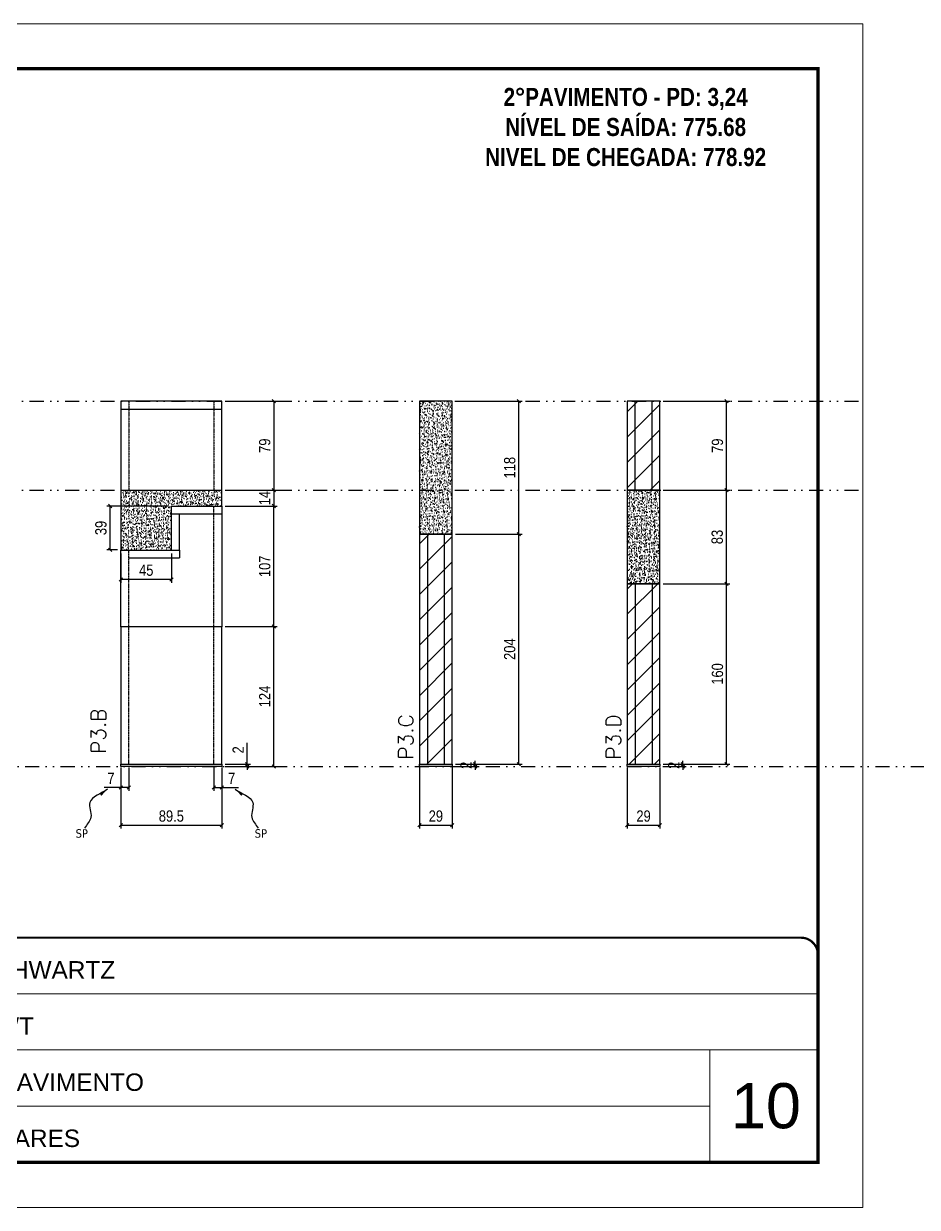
# Model space of a CAD drawing. Extents: x 13770 to 23315, y 867 to 16997.
# Drawn here: x 16724 to 17518, y 13501 to 14551 of the extents above; entities that cross this region are included whole.
import ezdxf

# ---------------------------------------------------------------- set-up
doc = ezdxf.new("R2010")
doc.units = 0
for name, pattern in [('CONTINUO', [0]), ('DASHED', [0.75, 0.5, -0.25]), ('DIVIDE2', [0.625, 0.25, -0.125, 0, -0.125, 0, -0.125]), ('HIDDEN', [0.375, 0.25, -0.125])]:
    doc.linetypes.add(name, pattern=pattern)
for name, color, linetype, lineweight in [('CARIMBO', 255, 'Continuous', 9), ('Folhas', 255, 'Continuous', 9), ('Hachura', 251, 'Continuous', 9), ('SARRAFO DE PRESSAO', 251, 'DASHED', 9), ('Texto Seção', 7, 'Continuous', 15)]:
    doc.layers.add(name, color=color, linetype=linetype, lineweight=lineweight)
for name, color, linetype in [('COTA', 241, 'Continuous'), ('NOMENCLATURA', 7, 'Continuous'), ('Nível', 160, 'Continuous'), ('Painéis', 200, 'Continuous'), ('SARR_2.2x7', 40, 'Continuous'), ('Sarrafo de Pressão', 42, 'HIDDEN'), ('texto', 7, 'Continuous')]:
    doc.layers.add(name, color=color, linetype=linetype)
doc.styles.add('ARIAL', font='arial.ttf')
doc.styles.add('COTA TECNICA', font='techl___.ttf', dxfattribs={"height": 10})
doc.styles.add('COTA TECNICA-50', font='techl___.ttf', dxfattribs={"height": 10})
doc.styles.add('REGUA-120', font='ROMANS.shx', dxfattribs={"height": 15})
doc.styles.add('ROMANC', font='techb___.ttf', dxfattribs={"height": 2.5})
doc.styles.get("Standard").update_dxf_attribs({"font": 'arial.ttf'})
doc.styles.add('Tecnologia', font='')
doc.styles.get('Tecnologia').set_extended_font_data('Forgotten Futurist')
doc.dimstyles.new('COTA PAINEL-50', dxfattribs={"dimtxt": 10, "dimasz": 3, "dimexe": 3, "dimexo": 3, "dimgap": 3, "dimtad": 1, "dimdec": 1, "dimzin": 12, "dimdsep": 46, "dimtxsty": 'COTA TECNICA-50', "dimblk1": 'OBLIQUE', "dimblk2": 'OBLIQUE', "dimsah": 1, "dimcen": 0.9, "dimclrd": 4, "dimclre": 4, "dimclrt": 240, "dimadec": 1, "dimazin": 3, "dimtfac": 1, "dimtdec": 1, "dimtmove": 0, "dimatfit": 3, "dimfxl": 1, "dimtolj": 1, "dimtzin": 12, "dimarcsym": 0})
doc.dimstyles.new('PAINEL', dxfattribs={"dimtxt": 10, "dimasz": 3, "dimexe": 3, "dimexo": 3, "dimgap": 3, "dimtad": 1, "dimdec": 1, "dimzin": 12, "dimdsep": 46, "dimtxsty": 'COTA TECNICA', "dimblk1": 'OBLIQUE', "dimblk2": 'OBLIQUE', "dimsah": 1, "dimcen": 0.9, "dimclrd": 4, "dimclre": 4, "dimclrt": 240, "dimadec": 1, "dimazin": 3, "dimtfac": 1, "dimtdec": 1, "dimtmove": 0, "dimatfit": 3, "dimfxl": 1, "dimtolj": 1, "dimtzin": 12, "dimarcsym": 0})
doc.dimstyles.get("Standard").update_dxf_attribs({"dimtxt": 0.18, "dimasz": 0.18, "dimexe": 0.18, "dimexo": 0.0625, "dimgap": 0.09, "dimtad": 0, "dimtih": 1, "dimtoh": 1, "dimdec": 4, "dimzin": 0, "dimdsep": 46, "dimtxsty": 'Standard', "dimcen": 0.09, "dimadec": 0, "dimazin": 0, "dimtfac": 1, "dimtdec": 4, "dimtofl": 0, "dimtmove": 0, "dimatfit": 3, "dimfxl": 1, "dimtolj": 1, "dimtzin": 0, "dimarcsym": 0})

# ---------------------------------------------------------------- blocks, each defined once
blk = doc.blocks.new('9999999999')
at = {"color": 30, "linetype": 'CONTINUO'}
for p, q in [((98564.6, 34230.2), (98564.6, 34429.4)), ((98564.6, 34379.6), (99584, 34379.6)), ((98564.6, 34329.8), (99488, 34329.8)), ((99584, 34329.8), (99488, 34329.8)), ((99488, 34329.8), (99488, 34230.2)), ((98564.6, 34280), (99488, 34280))]:
    blk.add_line(p, q, dxfattribs=at)
at = {"color": 30, "linetype": 'CONTINUO', "const_width": 2}
blk.add_lwpolyline([(99584, 34230.2), (99584, 34414.4, 0.414214), (99569, 34429.4), (98229, 34429.4, 0.414214), (98214, 34414.4), (98214, 34245.2, 0.414214), (98229, 34230.2), (99584, 34230.2)], format="xyb", dxfattribs=at)
at = {"layer": 'Folhas'}
blk.add_lwpolyline([(98139, 34190.2), (99624, 34190.2), (99624, 35240.2), (98139, 35240.2)], close=True, dxfattribs=at)
at = {"layer": 'Folhas', "color": 30, "const_width": 3}
blk.add_lwpolyline([(98214, 34230.2), (99584, 34230.2), (99584, 35200.2), (98214, 35200.2)], close=True, dxfattribs=at)
at = {"color": 7, "linetype": 'Continuous', "ltscale": 5, "style": 'ARIAL'}
for s, height, p in [('SCHWARTZ', 15.48, (98837.7, 34393.1)), ('GWT', 15.48, (98837.7, 34343.3)), ('2°PAVIMENTO', 15.483, (98837.7, 34293.5)), ('NOVA SISTEMAS CONSTRUTIVOS', 11.059, (98263.2, 34267.2)), ('PILARES', 15.48, (98837.7, 34243.7))]:
    blk.add_text(s, height=height, dxfattribs=at).set_placement(p)
at = {"layer": 'Folhas', "color": 7, "style": 'Tecnologia', "width": 1.5}
for s, p in [('CLIENTE:', (98573.7, 34397.2)), ('OBRA:', (98573.7, 34347.3)), ('PAVIMENTO:', (98573.7, 34297.5)), ('PROJETO:', (98573.7, 34247.7))]:
    blk.add_text(s, height=14, dxfattribs=at).set_placement(p)
blk = doc.blocks.new('_Oblique')
at = {"color": 0, "linetype": 'ByBlock', "lineweight": -2}
blk.add_line((-0.5, -0.5), (0.5, 0.5), dxfattribs=at)
blk = doc.blocks.new('*D147')
at = {"layer": 'COTA', "color": 4, "lineweight": -2, "transparency": 16777216}
for p, q in [((16810.8, 13891.5), (16810.8, 13837.3)), ((16900.3, 13891.5), (16900.3, 13837.3)), ((16810.8, 13840.3), (16900.3, 13840.3))]:
    blk.add_line(p, q, dxfattribs=at)
at = {"layer": 'Defpoints', "color": 0, "transparency": 16777216}
for p in [(16810.8, 13894.5), (16900.3, 13894.5), (16900.3, 13840.3)]:
    blk.add_point(p, dxfattribs=at)
at = {"layer": 'COTA', "color": 4, "lineweight": -2, "transparency": 16777216, "xscale": 3, "yscale": 3, "zscale": 3, "rotation": 180}
blk.add_blockref('_Oblique', (16810.8, 13840.3), dxfattribs=at)
at = {"layer": 'COTA', "color": 4, "lineweight": -2, "transparency": 16777216, "xscale": 3, "yscale": 3, "zscale": 3}
blk.add_blockref('_Oblique', (16900.3, 13840.3), dxfattribs=at)
at = {"layer": 'COTA', "color": 240, "transparency": 16777216, "insert": (16855.6, 13848.4), "char_height": 10, "attachment_point": 5, "style": 'COTA TECNICA'}
blk.add_mtext('\\A1;89.5', dxfattribs=at)
blk = doc.blocks.new('*D148')
at = {"layer": 'COTA', "color": 4, "lineweight": -2, "transparency": 16777216}
for p, q in [((16903.3, 14016.5), (16949.6, 14016.5)), ((16946.6, 13892.5), (16946.6, 14016.5)), ((16903.3, 13892.5), (16949.6, 13892.5))]:
    blk.add_line(p, q, dxfattribs=at)
at = {"layer": 'Defpoints', "color": 0, "transparency": 16777216}
for p in [(16900.3, 14016.5), (16946.6, 14016.5), (16900.3, 13892.5)]:
    blk.add_point(p, dxfattribs=at)
at = {"layer": 'COTA', "color": 4, "lineweight": -2, "transparency": 16777216, "xscale": 3, "yscale": 3, "zscale": 3}
for p, rotation in [((16946.6, 14016.5), 90), ((16946.6, 13892.5), 270)]:
    blk.add_blockref('_Oblique', p, dxfattribs=dict(at, rotation=rotation))
at = {"layer": 'COTA', "color": 240, "transparency": 16777216, "insert": (16938.5, 13954.5), "char_height": 10, "attachment_point": 5, "rotation": 90, "style": 'COTA TECNICA-50'}
blk.add_mtext('\\A1;124', dxfattribs=at)
blk = doc.blocks.new('*D149')
at = {"layer": 'COTA', "color": 4, "lineweight": -2, "transparency": 16777216}
for p, q in [((16922.9, 13894.5), (16922.9, 13913.3)), ((16903.3, 13894.5), (16925.9, 13894.5)), ((16903.3, 13892.5), (16925.9, 13892.5)), ((16922.9, 13892.5), (16922.9, 13894.5)), ((16922.9, 13892.5), (16922.9, 13889.5))]:
    blk.add_line(p, q, dxfattribs=at)
at = {"layer": 'Defpoints', "color": 0, "transparency": 16777216}
for p in [(16900.3, 13894.5), (16900.3, 13892.5), (16922.9, 13892.5)]:
    blk.add_point(p, dxfattribs=at)
at = {"layer": 'COTA', "color": 4, "lineweight": -2, "transparency": 16777216, "xscale": 3, "yscale": 3, "zscale": 3}
for p, rotation in [((16922.9, 13894.5), 270), ((16922.9, 13892.5), 90)]:
    blk.add_blockref('_Oblique', p, dxfattribs=dict(at, rotation=rotation))
at = {"layer": 'COTA', "color": 240, "transparency": 16777216, "insert": (16914.9, 13907.2), "char_height": 10, "attachment_point": 5, "rotation": 90, "style": 'COTA TECNICA-50'}
blk.add_mtext('\\A1;2', dxfattribs=at)
blk = doc.blocks.new('*D150')
at = {"layer": 'COTA', "color": 4, "lineweight": -2, "transparency": 16777216}
for p, q in [((16810.8, 13889.5), (16810.8, 13870.9)), ((16817.8, 13891.5), (16817.8, 13870.9)), ((16810.8, 13873.9), (16796.1, 13873.9)), ((16817.8, 13873.9), (16810.8, 13873.9))]:
    blk.add_line(p, q, dxfattribs=at)
at = {"layer": 'Defpoints', "color": 0, "transparency": 16777216}
for p in [(16810.8, 13892.5), (16817.8, 13894.5), (16810.8, 13873.9)]:
    blk.add_point(p, dxfattribs=at)
at = {"layer": 'COTA', "color": 4, "lineweight": -2, "transparency": 16777216, "xscale": 3, "yscale": 3, "zscale": 3, "rotation": 180}
blk.add_blockref('_Oblique', (16810.8, 13873.9), dxfattribs=at)
at = {"layer": 'COTA', "color": 4, "lineweight": -2, "transparency": 16777216, "xscale": 3, "yscale": 3, "zscale": 3}
blk.add_blockref('_Oblique', (16817.8, 13873.9), dxfattribs=at)
at = {"layer": 'COTA', "color": 240, "transparency": 16777216, "insert": (16802, 13882), "char_height": 10, "attachment_point": 5, "style": 'COTA TECNICA-50'}
blk.add_mtext('\\A1;7', dxfattribs=at)
blk = doc.blocks.new('*D151')
at = {"layer": 'COTA', "color": 4, "lineweight": -2, "transparency": 16777216}
for p, q in [((16893.3, 13891.5), (16893.3, 13870.9)), ((16900.3, 13889.5), (16900.3, 13870.9)), ((16893.3, 13873.9), (16900.3, 13873.9)), ((16900.3, 13873.9), (16915.1, 13873.9))]:
    blk.add_line(p, q, dxfattribs=at)
at = {"layer": 'Defpoints', "color": 0, "transparency": 16777216}
for p in [(16893.3, 13894.5), (16900.3, 13892.5), (16900.3, 13873.9)]:
    blk.add_point(p, dxfattribs=at)
at = {"layer": 'COTA', "color": 4, "lineweight": -2, "transparency": 16777216, "xscale": 3, "yscale": 3, "zscale": 3, "rotation": 180}
blk.add_blockref('_Oblique', (16893.3, 13873.9), dxfattribs=at)
at = {"layer": 'COTA', "color": 4, "lineweight": -2, "transparency": 16777216, "xscale": 3, "yscale": 3, "zscale": 3}
blk.add_blockref('_Oblique', (16900.3, 13873.9), dxfattribs=at)
at = {"layer": 'COTA', "color": 240, "transparency": 16777216, "insert": (16909.2, 13882), "char_height": 10, "attachment_point": 5, "style": 'COTA TECNICA-50'}
blk.add_mtext('\\A1;7', dxfattribs=at)
blk = doc.blocks.new('*D156')
at = {"layer": 'COTA', "color": 4, "lineweight": -2, "transparency": 16777216}
for p, q in [((16903.3, 14216.5), (16949.6, 14216.5)), ((16946.6, 14216.5), (16946.6, 14137.5)), ((16903.3, 14137.5), (16949.6, 14137.5))]:
    blk.add_line(p, q, dxfattribs=at)
at = {"layer": 'Defpoints', "color": 0, "transparency": 16777216}
for p in [(16900.3, 14216.5), (16900.3, 14137.5), (16946.6, 14137.5)]:
    blk.add_point(p, dxfattribs=at)
at = {"layer": 'COTA', "color": 4, "lineweight": -2, "transparency": 16777216, "xscale": 3, "yscale": 3, "zscale": 3}
for p, rotation in [((16946.6, 14216.5), 90), ((16946.6, 14137.5), 270)]:
    blk.add_blockref('_Oblique', p, dxfattribs=dict(at, rotation=rotation))
at = {"layer": 'COTA', "color": 240, "transparency": 16777216, "insert": (16938.5, 14177), "char_height": 10, "attachment_point": 5, "rotation": 90, "style": 'COTA TECNICA'}
blk.add_mtext('\\A1;79', dxfattribs=at)
blk = doc.blocks.new('*D157')
at = {"layer": 'COTA', "color": 4, "lineweight": -2, "transparency": 16777216}
for p, q in [((16810.8, 14081.5), (16810.8, 14055.4)), ((16855.8, 14081.5), (16855.8, 14055.4)), ((16855.8, 14058.4), (16810.8, 14058.4))]:
    blk.add_line(p, q, dxfattribs=at)
at = {"layer": 'Defpoints', "color": 0, "transparency": 16777216}
for p in [(16810.8, 14084.5), (16855.8, 14084.5), (16810.8, 14058.4)]:
    blk.add_point(p, dxfattribs=at)
at = {"layer": 'COTA', "color": 4, "lineweight": -2, "transparency": 16777216, "xscale": 3, "yscale": 3, "zscale": 3, "rotation": 180}
blk.add_blockref('_Oblique', (16810.8, 14058.4), dxfattribs=at)
at = {"layer": 'COTA', "color": 4, "lineweight": -2, "transparency": 16777216, "xscale": 3, "yscale": 3, "zscale": 3}
blk.add_blockref('_Oblique', (16855.8, 14058.4), dxfattribs=at)
at = {"layer": 'COTA', "color": 240, "transparency": 16777216, "insert": (16833.3, 14066.5), "char_height": 10, "attachment_point": 5, "style": 'COTA TECNICA'}
blk.add_mtext('\\A1;45', dxfattribs=at)
blk = doc.blocks.new('*D158')
at = {"layer": 'COTA', "color": 4, "lineweight": -2, "transparency": 16777216}
for p, q in [((16852.8, 14123.5), (16798.4, 14123.5)), ((16801.4, 14084.5), (16801.4, 14123.5)), ((16807.8, 14084.5), (16798.4, 14084.5))]:
    blk.add_line(p, q, dxfattribs=at)
at = {"layer": 'Defpoints', "color": 0, "transparency": 16777216}
for p in [(16801.4, 14123.5), (16855.8, 14123.5), (16810.8, 14084.5)]:
    blk.add_point(p, dxfattribs=at)
at = {"layer": 'COTA', "color": 4, "lineweight": -2, "transparency": 16777216, "xscale": 3, "yscale": 3, "zscale": 3}
for p, rotation in [((16801.4, 14123.5), 90), ((16801.4, 14084.5), 270)]:
    blk.add_blockref('_Oblique', p, dxfattribs=dict(at, rotation=rotation))
at = {"layer": 'COTA', "color": 240, "transparency": 16777216, "insert": (16793.1, 14104), "char_height": 10, "attachment_point": 5, "rotation": 90, "style": 'COTA TECNICA'}
blk.add_mtext('\\A1;39', dxfattribs=at)
blk = doc.blocks.new('*D159')
at = {"layer": 'COTA', "color": 4, "lineweight": -2, "transparency": 16777216}
for p, q in [((16903.3, 14137.5), (16949.6, 14137.5)), ((16946.6, 14137.5), (16946.6, 14123.5)), ((16903.3, 14123.5), (16949.6, 14123.5))]:
    blk.add_line(p, q, dxfattribs=at)
at = {"layer": 'Defpoints', "color": 0, "transparency": 16777216}
for p in [(16900.3, 14137.5), (16900.3, 14123.5), (16946.6, 14123.5)]:
    blk.add_point(p, dxfattribs=at)
at = {"layer": 'COTA', "color": 4, "lineweight": -2, "transparency": 16777216, "xscale": 3, "yscale": 3, "zscale": 3}
for p, rotation in [((16946.6, 14137.5), 90), ((16946.6, 14123.5), 270)]:
    blk.add_blockref('_Oblique', p, dxfattribs=dict(at, rotation=rotation))
at = {"layer": 'COTA', "color": 240, "transparency": 16777216, "insert": (16938.5, 14130.5), "char_height": 10, "attachment_point": 5, "rotation": 90, "style": 'COTA TECNICA'}
blk.add_mtext('\\A1;14', dxfattribs=at)
blk = doc.blocks.new('*D160')
at = {"layer": 'COTA', "color": 4, "lineweight": -2, "transparency": 16777216}
for p, q in [((17075.9, 13891.5), (17075.9, 13837.3)), ((17104.9, 13891.5), (17104.9, 13837.3)), ((17075.9, 13840.3), (17104.9, 13840.3))]:
    blk.add_line(p, q, dxfattribs=at)
at = {"layer": 'Defpoints', "color": 0, "transparency": 16777216}
for p in [(17075.9, 13894.5), (17104.9, 13894.5), (17104.9, 13840.3)]:
    blk.add_point(p, dxfattribs=at)
at = {"layer": 'COTA', "color": 4, "lineweight": -2, "transparency": 16777216, "xscale": 3, "yscale": 3, "zscale": 3, "rotation": 180}
blk.add_blockref('_Oblique', (17075.9, 13840.3), dxfattribs=at)
at = {"layer": 'COTA', "color": 4, "lineweight": -2, "transparency": 16777216, "xscale": 3, "yscale": 3, "zscale": 3}
blk.add_blockref('_Oblique', (17104.9, 13840.3), dxfattribs=at)
at = {"layer": 'COTA', "color": 240, "transparency": 16777216, "insert": (17090.4, 13848.4), "char_height": 10, "attachment_point": 5, "style": 'COTA TECNICA'}
blk.add_mtext('\\A1;29', dxfattribs=at)
blk = doc.blocks.new('*D161')
at = {"layer": 'COTA', "color": 4, "lineweight": -2, "transparency": 16777216}
for p, q in [((17107.9, 14098.5), (17167.1, 14098.5)), ((17164.1, 13894.5), (17164.1, 14098.5)), ((17107.9, 13894.5), (17167.1, 13894.5))]:
    blk.add_line(p, q, dxfattribs=at)
at = {"layer": 'Defpoints', "color": 0, "transparency": 16777216}
for p in [(17104.9, 14098.5), (17164.1, 14098.5), (17104.9, 13894.5)]:
    blk.add_point(p, dxfattribs=at)
at = {"layer": 'COTA', "color": 4, "lineweight": -2, "transparency": 16777216, "xscale": 3, "yscale": 3, "zscale": 3}
for p, rotation in [((17164.1, 14098.5), 90), ((17164.1, 13894.5), 270)]:
    blk.add_blockref('_Oblique', p, dxfattribs=dict(at, rotation=rotation))
at = {"layer": 'COTA', "color": 240, "transparency": 16777216, "insert": (17156, 13996.5), "char_height": 10, "attachment_point": 5, "rotation": 90, "style": 'COTA TECNICA'}
blk.add_mtext('\\A1;204', dxfattribs=at)
blk = doc.blocks.new('*D162')
at = {"layer": 'COTA', "color": 4, "lineweight": -2, "transparency": 16777216}
for p, q in [((17107.9, 13894.5), (17128.2, 13894.5)), ((17107.9, 13892.5), (17128.2, 13892.5)), ((17125.2, 13894.5), (17125.2, 13897.5)), ((17125.2, 13892.5), (17125.2, 13894.5)), ((17125.2, 13892.5), (17125.2, 13889.5))]:
    blk.add_line(p, q, dxfattribs=at)
at = {"layer": 'Defpoints', "color": 0, "transparency": 16777216}
for p in [(17104.9, 13894.5), (17104.9, 13892.5), (17125.2, 13894.5)]:
    blk.add_point(p, dxfattribs=at)
at = {"layer": 'COTA', "color": 4, "lineweight": -2, "transparency": 16777216, "xscale": 3, "yscale": 3, "zscale": 3}
for p, rotation in [((17125.2, 13894.5), 270), ((17125.2, 13892.5), 90)]:
    blk.add_blockref('_Oblique', p, dxfattribs=dict(at, rotation=rotation))
at = {"layer": 'COTA', "color": 240, "transparency": 16777216, "insert": (17117.2, 13893.5), "char_height": 10, "attachment_point": 5, "rotation": 90, "style": 'COTA TECNICA-50'}
blk.add_mtext('\\A1;2', dxfattribs=at)
blk = doc.blocks.new('*D163')
at = {"layer": 'COTA', "color": 4, "lineweight": -2, "transparency": 16777216}
for p, q in [((17107.9, 14216.5), (17167.1, 14216.5)), ((17164.1, 14098.5), (17164.1, 14216.5)), ((17107.9, 14098.5), (17167.1, 14098.5))]:
    blk.add_line(p, q, dxfattribs=at)
at = {"layer": 'Defpoints', "color": 0, "transparency": 16777216}
for p in [(17104.9, 14216.5), (17164.1, 14216.5), (17104.9, 14098.5)]:
    blk.add_point(p, dxfattribs=at)
at = {"layer": 'COTA', "color": 4, "lineweight": -2, "transparency": 16777216, "xscale": 3, "yscale": 3, "zscale": 3}
for p, rotation in [((17164.1, 14216.5), 90), ((17164.1, 14098.5), 270)]:
    blk.add_blockref('_Oblique', p, dxfattribs=dict(at, rotation=rotation))
at = {"layer": 'COTA', "color": 240, "transparency": 16777216, "insert": (17156, 14157.5), "char_height": 10, "attachment_point": 5, "rotation": 90, "style": 'COTA TECNICA'}
blk.add_mtext('\\A1;118', dxfattribs=at)
blk = doc.blocks.new('*D164')
at = {"layer": 'COTA', "color": 4, "lineweight": -2, "transparency": 16777216}
for p, q in [((17260.3, 13891.5), (17260.3, 13837.3)), ((17289.3, 13891.5), (17289.3, 13837.3)), ((17260.3, 13840.3), (17289.3, 13840.3))]:
    blk.add_line(p, q, dxfattribs=at)
at = {"layer": 'Defpoints', "color": 0, "transparency": 16777216}
for p in [(17260.3, 13894.5), (17289.3, 13894.5), (17289.3, 13840.3)]:
    blk.add_point(p, dxfattribs=at)
at = {"layer": 'COTA', "color": 4, "lineweight": -2, "transparency": 16777216, "xscale": 3, "yscale": 3, "zscale": 3, "rotation": 180}
blk.add_blockref('_Oblique', (17260.3, 13840.3), dxfattribs=at)
at = {"layer": 'COTA', "color": 4, "lineweight": -2, "transparency": 16777216, "xscale": 3, "yscale": 3, "zscale": 3}
blk.add_blockref('_Oblique', (17289.3, 13840.3), dxfattribs=at)
at = {"layer": 'COTA', "color": 240, "transparency": 16777216, "insert": (17274.8, 13848.4), "char_height": 10, "attachment_point": 5, "style": 'COTA TECNICA'}
blk.add_mtext('\\A1;29', dxfattribs=at)
blk = doc.blocks.new('*D165')
at = {"layer": 'COTA', "color": 4, "lineweight": -2, "transparency": 16777216}
for p, q in [((17292.3, 14054.5), (17351.5, 14054.5)), ((17348.5, 13894.5), (17348.5, 14054.5)), ((17292.3, 13894.5), (17351.5, 13894.5))]:
    blk.add_line(p, q, dxfattribs=at)
at = {"layer": 'Defpoints', "color": 0, "transparency": 16777216}
for p in [(17289.3, 14054.5), (17348.5, 14054.5), (17289.3, 13894.5)]:
    blk.add_point(p, dxfattribs=at)
at = {"layer": 'COTA', "color": 4, "lineweight": -2, "transparency": 16777216, "xscale": 3, "yscale": 3, "zscale": 3}
for p, rotation in [((17348.5, 14054.5), 90), ((17348.5, 13894.5), 270)]:
    blk.add_blockref('_Oblique', p, dxfattribs=dict(at, rotation=rotation))
at = {"layer": 'COTA', "color": 240, "transparency": 16777216, "insert": (17340.4, 13974.5), "char_height": 10, "attachment_point": 5, "rotation": 90, "style": 'COTA TECNICA'}
blk.add_mtext('\\A1;160', dxfattribs=at)
blk = doc.blocks.new('*D166')
at = {"layer": 'COTA', "color": 4, "lineweight": -2, "transparency": 16777216}
for p, q in [((17292.3, 13894.5), (17312.6, 13894.5)), ((17292.3, 13892.5), (17312.6, 13892.5)), ((17309.6, 13894.5), (17309.6, 13897.5)), ((17309.6, 13892.5), (17309.6, 13894.5)), ((17309.6, 13892.5), (17309.6, 13889.5))]:
    blk.add_line(p, q, dxfattribs=at)
at = {"layer": 'Defpoints', "color": 0, "transparency": 16777216}
for p in [(17289.3, 13894.5), (17289.3, 13892.5), (17309.6, 13894.5)]:
    blk.add_point(p, dxfattribs=at)
at = {"layer": 'COTA', "color": 4, "lineweight": -2, "transparency": 16777216, "xscale": 3, "yscale": 3, "zscale": 3}
for p, rotation in [((17309.6, 13894.5), 270), ((17309.6, 13892.5), 90)]:
    blk.add_blockref('_Oblique', p, dxfattribs=dict(at, rotation=rotation))
at = {"layer": 'COTA', "color": 240, "transparency": 16777216, "insert": (17301.6, 13893.5), "char_height": 10, "attachment_point": 5, "rotation": 90, "style": 'COTA TECNICA-50'}
blk.add_mtext('\\A1;2', dxfattribs=at)
blk = doc.blocks.new('*D167')
at = {"layer": 'COTA', "color": 4, "lineweight": -2, "transparency": 16777216}
for p, q in [((17292.3, 14137.5), (17351.5, 14137.5)), ((17348.5, 14054.5), (17348.5, 14137.5)), ((17292.3, 14054.5), (17351.5, 14054.5))]:
    blk.add_line(p, q, dxfattribs=at)
at = {"layer": 'Defpoints', "color": 0, "transparency": 16777216}
for p in [(17289.3, 14137.5), (17348.5, 14137.5), (17289.3, 14054.5)]:
    blk.add_point(p, dxfattribs=at)
at = {"layer": 'COTA', "color": 4, "lineweight": -2, "transparency": 16777216, "xscale": 3, "yscale": 3, "zscale": 3}
for p, rotation in [((17348.5, 14137.5), 90), ((17348.5, 14054.5), 270)]:
    blk.add_blockref('_Oblique', p, dxfattribs=dict(at, rotation=rotation))
at = {"layer": 'COTA', "color": 240, "transparency": 16777216, "insert": (17340.2, 14096), "char_height": 10, "attachment_point": 5, "rotation": 90, "style": 'COTA TECNICA'}
blk.add_mtext('\\A1;83', dxfattribs=at)
blk = doc.blocks.new('*D168')
at = {"layer": 'COTA', "color": 4, "lineweight": -2, "transparency": 16777216}
for p, q in [((17292.3, 14216.5), (17351.5, 14216.5)), ((17348.5, 14137.5), (17348.5, 14216.5)), ((17292.3, 14137.5), (17351.5, 14137.5))]:
    blk.add_line(p, q, dxfattribs=at)
at = {"layer": 'Defpoints', "color": 0, "transparency": 16777216}
for p in [(17289.3, 14216.5), (17348.5, 14216.5), (17289.3, 14137.5)]:
    blk.add_point(p, dxfattribs=at)
at = {"layer": 'COTA', "color": 4, "lineweight": -2, "transparency": 16777216, "xscale": 3, "yscale": 3, "zscale": 3}
for p, rotation in [((17348.5, 14216.5), 90), ((17348.5, 14137.5), 270)]:
    blk.add_blockref('_Oblique', p, dxfattribs=dict(at, rotation=rotation))
at = {"layer": 'COTA', "color": 240, "transparency": 16777216, "insert": (17340.4, 14177), "char_height": 10, "attachment_point": 5, "rotation": 90, "style": 'COTA TECNICA'}
blk.add_mtext('\\A1;79', dxfattribs=at)
blk = doc.blocks.new('*D698')
at = {"layer": 'COTA', "color": 4, "lineweight": -2, "transparency": 16777216}
for p, q in [((16903.3, 14123.5), (16949.6, 14123.5)), ((16946.6, 14016.5), (16946.6, 14123.5)), ((16903.3, 14016.5), (16949.6, 14016.5))]:
    blk.add_line(p, q, dxfattribs=at)
at = {"layer": 'Defpoints', "color": 0, "transparency": 16777216}
for p in [(16900.3, 14123.5), (16946.6, 14123.5), (16900.3, 14016.5)]:
    blk.add_point(p, dxfattribs=at)
at = {"layer": 'COTA', "color": 4, "lineweight": -2, "transparency": 16777216, "xscale": 3, "yscale": 3, "zscale": 3}
for p, rotation in [((16946.6, 14123.5), 90), ((16946.6, 14016.5), 270)]:
    blk.add_blockref('_Oblique', p, dxfattribs=dict(at, rotation=rotation))
at = {"layer": 'COTA', "color": 240, "transparency": 16777216, "insert": (16938.5, 14070), "char_height": 10, "attachment_point": 5, "rotation": 90, "style": 'COTA TECNICA'}
blk.add_mtext('\\A1;107', dxfattribs=at)

msp = doc.modelspace()

# ---------------------------------------------------------------- hatches: boundary and pattern name
at = {"layer": 'COTA'}
h = msp.add_hatch(dxfattribs=at)
h.set_pattern_fill('AR-CONC', color=256, scale=0.03)
h.set_pattern_definition([(50, (0.292, -1258.575), (5.4655401, -0.4781726), [0.5715, -6.2865]), (355, (0.292, -1258.575), (-1.0573026, 5.7317054), [0.4572, -5.0292175]), (100.451445, (0.7474, -1258.615), (4.4082374, 5.2535326), [0.4857003, -5.3427073]), (46.1842, (0.292, -1257.051), (8.1323712, -1.2612698), [0.85725, -9.42975]), (96.635558, (0.97, -1257.156), (7.122124, 7.4227837), [0.7285507, -8.0140682]), (351.18415, (0.292, -1257.051), (7.122124, 7.4227837), [0.685799, -7.543792]), (21, (1.054, -1257.432), (4.5484317, -3.06795595), [0.5715, -6.2865]), (326, (1.054, -1257.432), (1.8540609, 5.525639), [0.4572, -5.0292]), (71.451445, (1.433, -1257.688), (6.4024926, 2.4576831), [0.4857003, -5.3426981]), (37.5, (0.292, -1258.5751), (0.0926581, 2.53665117), [0, -4.96824, 0, -5.1054, 0, -5.04825]), (7.5, (0.292, -1258.575), (2.00458988, 3.00541724), [0, -2.91084, 0, -4.85394, 0, -1.92405]), (327.5, (-1.4073, -1258.5751), (4.06771786, -0.17186232), [0, -1.905, 0, -5.9436, 0, -7.8867]), (317.5, (-2.1693, -1258.575), (4.44387544, 0.76279473), [0, -2.4765, 0, -3.94716, 0, -5.6007])])
h.paths.add_polyline_path([(17104.88, 14216.45), (17075.88, 14216.45), (17075.88, 14098.45), (17104.88, 14098.45)])
h = msp.add_hatch(dxfattribs=at)
h.set_pattern_fill('AR-CONC', color=256, scale=0.03)
h.set_pattern_definition([(50, (-46.1596, -110), (5.4655401, -0.4781726), [0.5715, -6.2865]), (355, (-46.1596, -110), (-1.0573026, 5.7317054), [0.4572, -5.0292175]), (100.451445, (-45.704, -110.04), (4.4082374, 5.2535326), [0.4857003, -5.3427073]), (46.1842, (-46.1596, -108.476), (8.1323712, -1.2612698), [0.85725, -9.42975]), (96.635558, (-45.482, -108.581), (7.122124, 7.4227837), [0.7285507, -8.0140682]), (351.18415, (-46.1596, -108.476), (7.122124, 7.4227837), [0.685799, -7.543792]), (21, (-45.3976, -108.857), (4.5484317, -3.0679559), [0.5715, -6.2865]), (326, (-45.3976, -108.857), (1.8540609, 5.525639), [0.4572, -5.0292]), (71.451445, (-45.0185, -109.1127), (6.4024926, 2.4576831), [0.4857003, -5.3426981]), (37.5, (-46.1596, -110), (0.0926581, 2.53665117), [0, -4.96824, 0, -5.1054, 0, -5.04825]), (7.5, (-46.1596, -110), (2.00458988, 3.00541724), [0, -2.91084, 0, -4.85394, 0, -1.92405]), (327.5, (-47.8588, -110), (4.06771786, -0.17186232), [0, -1.905, 0, -5.9436, 0, -7.8867]), (317.5, (-48.621, -110), (4.44387544, 0.76279473), [0, -2.4765, 0, -3.94716, 0, -5.6007])])
h.paths.add_polyline_path([(16855.83, 14123.45), (16900.33, 14123.45), (16900.33, 14137.45), (16810.83, 14137.45), (16810.83, 14084.45), (16855.83, 14084.45)])
h = msp.add_hatch(dxfattribs=at)
h.set_pattern_fill('AR-CONC', color=256, scale=0.03)
h.set_pattern_definition([(50, (184.716, -1258.575), (5.4655401, -0.4781726), [0.5715, -6.2865]), (355, (184.716, -1258.575), (-1.0573026, 5.7317054), [0.4572, -5.0292175]), (100.451445, (185.1716, -1258.615), (4.4082374, 5.2535326), [0.4857003, -5.3427073]), (46.1842, (184.716, -1257.051), (8.1323712, -1.2612698), [0.85725, -9.42975]), (96.635558, (185.394, -1257.156), (7.122124, 7.4227837), [0.7285507, -8.0140682]), (351.18415, (184.716, -1257.051), (7.122124, 7.4227837), [0.685799, -7.543792]), (21, (185.478, -1257.432), (4.5484317, -3.06795595), [0.5715, -6.2865]), (326, (185.478, -1257.432), (1.8540609, 5.525639), [0.4572, -5.0292]), (71.451445, (185.857, -1257.688), (6.4024926, 2.4576831), [0.4857003, -5.3426981]), (37.5, (184.7162, -1258.5751), (0.0926581, 2.53665117), [0, -4.96824, 0, -5.1054, 0, -5.04825]), (7.5, (184.7162, -1258.575), (2.00458988, 3.00541724), [0, -2.91084, 0, -4.85394, 0, -1.92405]), (327.5, (183.0169, -1258.5751), (4.06771786, -0.17186232), [0, -1.905, 0, -5.9436, 0, -7.8867]), (317.5, (182.255, -1258.575), (4.44387544, 0.76279473), [0, -2.4765, 0, -3.94716, 0, -5.6007])])
h.paths.add_polyline_path([(17289.3, 14137.45), (17260.3, 14137.45), (17260.3, 14054.45), (17289.3, 14054.45)])
at = {"layer": 'Hachura', "linetype": 'ByBlock'}
h = msp.add_hatch(dxfattribs=at)
h.set_pattern_fill('ANSI31', color=256, scale=5)
h.paths.add_polyline_path([(17260.3, 13894.45), (17267.3, 13894.45), (17267.3, 14054.45), (17260.3, 14054.45)])
h.paths.add_polyline_path([(17267.3, 13894.45), (17282.3, 13894.45), (17282.3, 14054.45), (17267.3, 14054.45)])
h.paths.add_polyline_path([(17282.3, 13894.45), (17289.3, 13894.45), (17289.3, 14054.45), (17282.3, 14054.45)])
h.paths.add_polyline_path([(17289.3, 14216.45), (17282.3, 14216.45), (17282.3, 14137.45), (17289.3, 14137.45)])
h.paths.add_polyline_path([(17282.3, 14216.45), (17267.3, 14216.45), (17267.3, 14137.45), (17282.3, 14137.45)])
h.paths.add_polyline_path([(17260.3, 14137.45), (17267.3, 14137.45), (17267.3, 14216.45), (17260.3, 14216.45)])
h = msp.add_hatch(dxfattribs=at)
h.set_pattern_fill('ANSI31', color=256, scale=5)
h.paths.add_polyline_path([(17075.88, 13894.45), (17082.88, 13894.45), (17082.88, 14098.45), (17075.88, 14098.45)])
h.paths.add_polyline_path([(17082.88, 13894.45), (17097.88, 13894.45), (17097.88, 14098.45), (17082.88, 14098.45)])
h.paths.add_polyline_path([(17097.88, 13894.45), (17104.88, 13894.45), (17104.88, 14098.45), (17097.88, 14098.45)])

# ---------------------------------------------------------------- linework, layer by layer
at = {"layer": 'COTA'}
for p, q in [((16810.83, 14137.45), (16810.83, 14084.45)), ((16900.33, 14123.45), (16900.33, 14137.45)), ((16855.83, 14084.45), (16862.83, 14084.45)), ((16862.83, 14084.45), (16862.83, 14077.45))]:
    msp.add_line(p, q, dxfattribs=at)
at = {"layer": 'COTA', "linetype": 'ByBlock'}
for points in [[(17075.88, 14098.45), (17104.88, 14098.45), (17104.88, 14216.45), (17075.88, 14216.45)], [(17260.3, 14054.45), (17289.3, 14054.45), (17289.3, 14137.45), (17260.3, 14137.45)]]:
    msp.add_lwpolyline(points, close=True, dxfattribs=at)
at = {"layer": 'Nível', "color": 4, "linetype": 'DIVIDE2', "ltscale": 50}
for p, q in [((16446.75, 14216.45), (17469.5, 14216.45)), ((16446.75, 14137.45), (17469.5, 14137.45)), ((13769.54, 13892.45), (21112.79, 13892.45))]:
    msp.add_line(p, q, dxfattribs=at)
at = {"layer": 'Painéis'}
for p, q in [((16855.83, 14123.45), (16900.33, 14123.45)), ((16855.83, 14084.45), (16855.83, 14123.45)), ((16900.33, 14123.45), (16900.33, 14016.45)), ((16810.83, 14016.45), (16810.83, 14084.45)), ((16810.83, 14084.45), (16855.83, 14084.45))]:
    msp.add_line(p, q, dxfattribs=at)
for points in [[(16810.83, 14137.45), (16900.33, 14137.45), (16900.33, 14216.45), (16810.83, 14216.45)], [(17260.3, 14137.45), (17289.3, 14137.45), (17289.3, 14216.45), (17260.3, 14216.45)], [(17075.88, 13894.45), (17104.88, 13894.45), (17104.88, 14098.45), (17075.88, 14098.45)], [(17260.3, 13894.45), (17289.3, 13894.45), (17289.3, 14054.45), (17260.3, 14054.45)], [(16810.83, 13894.45), (16900.33, 13894.45), (16900.33, 14016.45), (16810.83, 14016.45)], [(16810.83, 13894.45), (16900.33, 13894.45), (16900.33, 13892.45), (16810.83, 13892.45)], [(17075.88, 13894.45), (17104.88, 13894.45), (17104.88, 13892.45), (17075.88, 13892.45)], [(17260.3, 13894.45), (17289.3, 13894.45), (17289.3, 13892.45), (17260.3, 13892.45)]]:
    msp.add_lwpolyline(points, close=True, dxfattribs=at)
at = {"layer": 'SARR_2.2x7'}
for p, q in [((16810.83, 14209.45), (16900.33, 14209.45)), ((17267.3, 14137.45), (17267.3, 14216.45)), ((17282.3, 14137.45), (17282.3, 14216.45)), ((16855.83, 14116.45), (16900.33, 14116.45)), ((16862.83, 14084.45), (16862.83, 14116.45)), ((17082.88, 14098.45), (17082.88, 13894.45)), ((17097.88, 14098.45), (17097.88, 13894.45)), ((16817.83, 14077.45), (16862.83, 14077.45)), ((17267.3, 14054.45), (17267.3, 13894.45)), ((17282.3, 14054.45), (17282.3, 13894.45))]:
    msp.add_line(p, q, dxfattribs=at)
at = {"layer": 'Sarrafo de Pressão'}
for p, q in [((16817.83, 14216.45), (16817.83, 14137.45)), ((16893.33, 14216.45), (16893.33, 14137.45)), ((16893.33, 14016.45), (16893.33, 14123.45)), ((16817.83, 14016.45), (16817.83, 14084.45)), ((16817.83, 13894.45), (16817.83, 14016.45)), ((16893.33, 13894.45), (16893.33, 14016.45))]:
    msp.add_line(p, q, dxfattribs=at)

# ---------------------------------------------------------------- block references
at = {"layer": 'SARRAFO DE PRESSAO', "color": 6, "linetype": 'ByBlock'}
msp.add_blockref('9999999999', (-82154.48, -20688.84), dxfattribs=at)

# ---------------------------------------------------------------- texts
at = {"layer": 'CARIMBO', "style": 'ARIAL'}
msp.add_text('10', height=40, dxfattribs=at).set_placement((17352.36, 13571.51))
at = {"layer": 'NOMENCLATURA', "color": 2, "insert": (17258.88, 14494.4), "char_height": 16, "attachment_point": 2, "style": 'ROMANC'}
msp.add_mtext_dynamic_manual_height_columns('2°PAVIMENTO - PD: 3,24\\PNÍVEL DE SAÍDA: 775.68\\PNIVEL DE CHEGADA: 778.92', width=376.0554, gutter_width=1, heights=[0], dxfattribs=at)
at = {"layer": 'texto', "color": 0, "char_height": 7.5, "attachment_point": 5}
for insert in [(16776.05, 13832.96), (16935.1, 13832.96)]:
    msp.add_mtext('{\\fTahoma|b0|i0|c0|p34;\\C4;SP}', dxfattribs=dict(at, insert=insert))
at = {"layer": 'Texto Seção', "char_height": 13, "width": 285.3299, "rotation": 90, "style": 'REGUA-120'}
for s, insert, attachment_point in [('P3.B', (16797.36, 13903.7), 7), ('P3.C', (17057.2, 13898.6), 1), ('P3.D', (17241.62, 13898.6), 1)]:
    msp.add_mtext(s, dxfattribs=dict(at, insert=insert, attachment_point=attachment_point))

# ---------------------------------------------------------------- dimensions: what is measured, and where the dimension line sits
at = {"layer": 'COTA'}
for base, p1, p2, angle, dimstyle, picture, middle in [((16946.57, 14137.45), (16900.33, 14216.45), (16900.33, 14137.45), 90, 'PAINEL', '*D156', (16938.46, 14176.95)), ((17164.06, 14216.45), (17104.88, 14098.45), (17104.88, 14216.45), 90, 'PAINEL', '*D163', (17155.96, 14157.45)), ((17348.48, 14216.45), (17289.3, 14137.45), (17289.3, 14216.45), 90, 'PAINEL', '*D168', (17340.38, 14176.95)), ((17348.48, 14137.45), (17289.3, 14054.45), (17289.3, 14137.45), 90, 'PAINEL', '*D167', (17340.24, 14095.95)), ((16801.37, 14123.45), (16810.83, 14084.45), (16855.83, 14123.45), 90, 'PAINEL', '*D158', (16793.12, 14103.95)), ((16946.57, 14123.45), (16900.33, 14016.45), (16900.33, 14123.45), 90, 'PAINEL', '*D698', (16938.46, 14069.95)), ((16946.57, 14016.45), (16900.33, 13892.45), (16900.33, 14016.45), 90, 'COTA PAINEL-50', '*D148', (16938.49, 13954.45)), ((16810.83, 13873.94), (16817.83, 13894.45), (16810.83, 13892.45), 180, 'COTA PAINEL-50', '*D150', (16801.96, 13882.02))]:
    dim = msp.add_linear_dim(base=base, p1=p1, p2=p2, angle=angle, dimstyle=dimstyle, dxfattribs=at)
    dim.commit()
    dim.dimension.update_dxf_attribs({"geometry": picture, "text_midpoint": middle})
for base, p1, p2, dimstyle, picture, middle in [((16946.57, 14123.45), (16900.33, 14137.45), (16900.33, 14123.45), 'PAINEL', '*D159', (16946.57, 14130.45)), ((16922.85, 13892.45), (16900.33, 13894.45), (16900.33, 13892.45), 'COTA PAINEL-50', '*D149', (16922.85, 13907.2)), ((17125.22, 13894.45), (17104.88, 13892.45), (17104.88, 13894.45), 'COTA PAINEL-50', '*D162', (17125.22, 13893.45)), ((17309.65, 13894.45), (17289.3, 13892.45), (17289.3, 13894.45), 'COTA PAINEL-50', '*D166', (17309.65, 13893.45))]:
    dim = msp.add_linear_dim(base=base, p1=p1, p2=p2, angle=90, dimstyle=dimstyle, dxfattribs=at)
    dim.commit()
    dim.dimension.update_dxf_attribs({"geometry": picture, "text_midpoint": middle, "dimtype": 160})
for base, p1, p2, picture, middle in [((17164.06, 14098.45), (17104.88, 13894.45), (17104.88, 14098.45), '*D161', (17155.96, 13996.45)), ((17348.48, 14054.45), (17289.3, 13894.45), (17289.3, 14054.45), '*D165', (17340.38, 13974.45))]:
    dim = msp.add_linear_dim(base=base, p1=p1, p2=p2, angle=90, dimstyle='PAINEL', override={"dimarcsym": 2}, dxfattribs=at)
    dim.commit()
    dim.dimension.update_dxf_attribs({"geometry": picture, "text_midpoint": middle})
for base, p1, p2, dimstyle, picture, middle in [((16810.83, 14058.4), (16855.83, 14084.45), (16810.83, 14084.45), 'PAINEL', '*D157', (16833.33, 14066.51)), ((16900.33, 13873.94), (16893.33, 13894.45), (16900.33, 13892.45), 'COTA PAINEL-50', '*D151', (16909.19, 13882.02))]:
    dim = msp.add_linear_dim(base=base, p1=p1, p2=p2, dimstyle=dimstyle, dxfattribs=at)
    dim.commit()
    dim.dimension.update_dxf_attribs({"geometry": picture, "text_midpoint": middle})
for base, p1, p2, picture, middle in [((16900.33, 13840.28), (16810.83, 13894.45), (16900.33, 13894.45), '*D147', (16855.58, 13848.42)), ((17104.88, 13840.28), (17075.88, 13894.45), (17104.88, 13894.45), '*D160', (17090.38, 13848.36)), ((17289.3, 13840.28), (17260.3, 13894.45), (17289.3, 13894.45), '*D164', (17274.8, 13848.36))]:
    dim = msp.add_linear_dim(base=base, p1=p1, p2=p2, dimstyle='PAINEL', override={"dimarcsym": 2}, dxfattribs=at)
    dim.commit()
    dim.dimension.update_dxf_attribs({"geometry": picture, "text_midpoint": middle})

# ---------------------------------------------------------------- leaders
at = {"layer": 'COTA', "path_type": 1}
for points in [[(16799, 13872.27), (16783.21, 13860.44), (16784.14, 13847.43), (16778.59, 13837.65)], [(16912.16, 13872.27), (16927.94, 13860.44), (16927.02, 13847.43), (16932.57, 13837.65)]]:
    msp.add_leader(points, dimstyle='Standard', override={"dimasz": 8}, dxfattribs=at)

doc.saveas('drawing.dxf')
